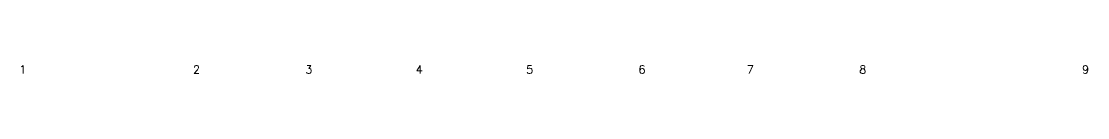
# Model space of a CAD drawing. Extents: x 91 to 352, y 113 to 115.
import ezdxf
from ezdxf.enums import TextEntityAlignment as Align

# ---------------------------------------------------------------- set-up
doc = ezdxf.new("R2010")
doc.units = 0
doc.header["$LTSCALE"] = 5
doc.layers.get('0').update_dxf_attribs({"linetype": 'CONTINUOUS'})
doc.styles.get("Standard").update_dxf_attribs({"font": 'simplex'})

msp = doc.modelspace()

# ---------------------------------------------------------------- texts
at = {"color": 0}
for tag, p in [('1', (91.5, 114)), ('2', (134, 114)), ('3', (161.5, 114)), ('4', (188.5, 114)), ('5', (215.5, 114)), ('6', (243, 114)), ('7', (269.5, 114)), ('8', (297, 114)), ('9', (351.5, 114))]:
    msp.add_attdef(tag, text='.', height=2, dxfattribs=at).set_placement(p, align=Align.MIDDLE)

doc.saveas('drawing.dxf')
